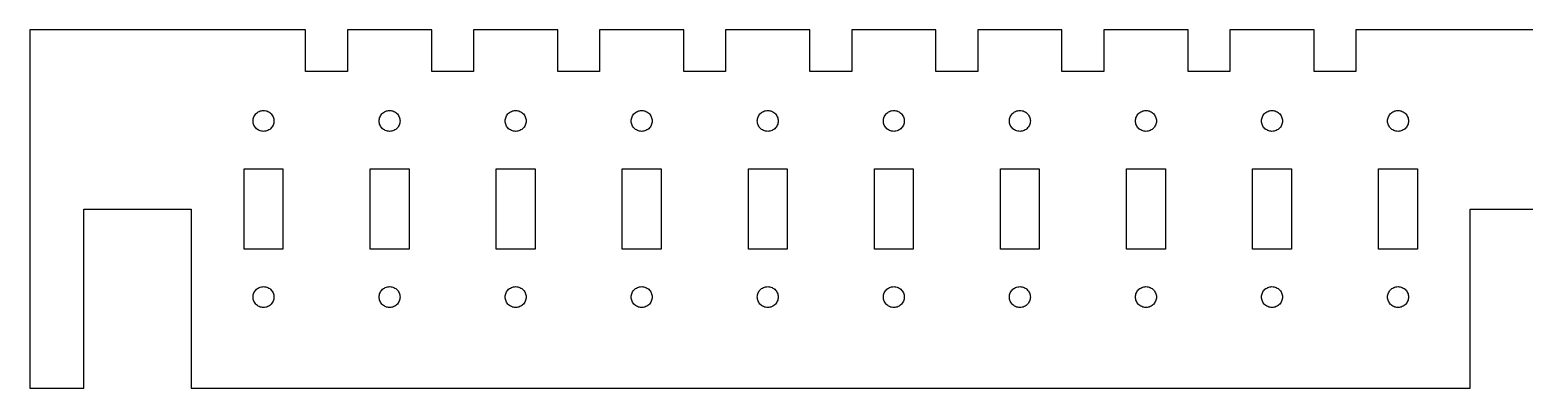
# Model space of a CAD drawing. Header units: metres. Extents: x 0 to 500, y 0 to 60.
# Drawn here: x 0 to 250, y 0 to 60 of the extents above; entities that cross this region are included whole.
import ezdxf

# ---------------------------------------------------------------- set-up
doc = ezdxf.new("R2010")
doc.units = ezdxf.units.M

msp = doc.modelspace()

# ---------------------------------------------------------------- linework, layer by layer
for p, q in [((46.1364, 60), (0, 60)), ((0, 60), (0, 0)), ((46.1364, 53), (46.1364, 60)), ((67.2273, 60), (53.1364, 60)), ((53.1364, 60), (53.1364, 53)), ((67.2273, 53), (67.2273, 60)), ((88.3182, 60), (74.2273, 60)), ((74.2273, 60), (74.2273, 53)), ((88.3182, 53), (88.3182, 60)), ((109.409, 60), (95.3182, 60)), ((95.3182, 60), (95.3182, 53)), ((109.409, 53), (109.409, 60)), ((130.5, 60), (116.409, 60)), ((116.409, 60), (116.409, 53)), ((130.5, 53), (130.5, 60)), ((151.591, 60), (137.5, 60)), ((137.5, 60), (137.5, 53)), ((151.591, 53), (151.591, 60)), ((172.682, 60), (158.591, 60)), ((158.591, 60), (158.591, 53)), ((172.682, 53), (172.682, 60)), ((193.773, 60), (179.682, 60)), ((179.682, 60), (179.682, 53)), ((193.773, 53), (193.773, 60)), ((214.864, 60), (200.773, 60)), ((200.773, 60), (200.773, 53)), ((214.864, 53), (214.864, 60)), ((278.136, 60), (221.864, 60)), ((221.864, 60), (221.864, 53)), ((53.1364, 53), (46.1364, 53)), ((74.2273, 53), (67.2273, 53)), ((95.3182, 53), (88.3182, 53)), ((116.409, 53), (109.409, 53)), ((137.5, 53), (130.5, 53)), ((158.591, 53), (151.591, 53)), ((179.682, 53), (172.682, 53)), ((200.773, 53), (193.773, 53)), ((221.864, 53), (214.864, 53)), ((37.3505, 44.9329), (37.3792, 45.1138)), ((37.3792, 45.1138), (37.4266, 45.2908)), ((37.4266, 45.2908), (37.4922, 45.4618)), ((37.4922, 45.4618), (37.5754, 45.625)), ((37.5754, 45.625), (37.6751, 45.7786)), ((37.6751, 45.7786), (37.7904, 45.921)), ((37.7904, 45.921), (37.9199, 46.0505)), ((37.9199, 46.0505), (38.0623, 46.1658)), ((38.0623, 46.1658), (38.2159, 46.2655)), ((38.2159, 46.2655), (38.3791, 46.3487)), ((38.3791, 46.3487), (38.5501, 46.4143)), ((38.5501, 46.4143), (38.7271, 46.4617)), ((38.7271, 46.4617), (38.908, 46.4904)), ((38.908, 46.4904), (39.0909, 46.5)), ((39.0909, 46.5), (39.2738, 46.4904)), ((39.2738, 46.4904), (39.4547, 46.4617)), ((39.4547, 46.4617), (39.6317, 46.4143)), ((39.6317, 46.4143), (39.8027, 46.3487)), ((39.8027, 46.3487), (39.9659, 46.2655)), ((39.9659, 46.2655), (40.1195, 46.1658)), ((40.1195, 46.1658), (40.2619, 46.0505)), ((40.2619, 46.0505), (40.3914, 45.921)), ((40.3914, 45.921), (40.5067, 45.7786)), ((40.5067, 45.7786), (40.6064, 45.625)), ((40.6064, 45.625), (40.6896, 45.4618)), ((40.6896, 45.4618), (40.7552, 45.2908)), ((40.7552, 45.2908), (40.8026, 45.1138)), ((40.8026, 45.1138), (40.8313, 44.9329)), ((58.4414, 44.9329), (58.4701, 45.1138)), ((58.4701, 45.1138), (58.5175, 45.2908)), ((58.5175, 45.2908), (58.5831, 45.4618)), ((58.5831, 45.4618), (58.6663, 45.625)), ((58.6663, 45.625), (58.766, 45.7786)), ((58.766, 45.7786), (58.8813, 45.921)), ((58.8813, 45.921), (59.0108, 46.0505)), ((59.0108, 46.0505), (59.1532, 46.1658)), ((59.1532, 46.1658), (59.3068, 46.2655)), ((59.3068, 46.2655), (59.47, 46.3487)), ((59.47, 46.3487), (59.641, 46.4143)), ((59.641, 46.4143), (59.818, 46.4617)), ((59.818, 46.4617), (59.9989, 46.4904)), ((59.9989, 46.4904), (60.1818, 46.5)), ((60.1818, 46.5), (60.3647, 46.4904)), ((60.3647, 46.4904), (60.5456, 46.4617)), ((60.5456, 46.4617), (60.7226, 46.4143)), ((60.7226, 46.4143), (60.8936, 46.3487)), ((60.8936, 46.3487), (61.0568, 46.2655)), ((61.0568, 46.2655), (61.2104, 46.1658)), ((61.2104, 46.1658), (61.3528, 46.0505)), ((61.3528, 46.0505), (61.4823, 45.921)), ((61.4823, 45.921), (61.5976, 45.7786)), ((61.5976, 45.7786), (61.6973, 45.625)), ((61.6973, 45.625), (61.7805, 45.4618)), ((61.7805, 45.4618), (61.8461, 45.2908)), ((61.8461, 45.2908), (61.8936, 45.1138)), ((61.8936, 45.1138), (61.9222, 44.9329)), ((79.5323, 44.9329), (79.561, 45.1138)), ((79.561, 45.1138), (79.6084, 45.2908)), ((79.6084, 45.2908), (79.674, 45.4618)), ((79.674, 45.4618), (79.7572, 45.625)), ((79.7572, 45.625), (79.8569, 45.7786)), ((79.8569, 45.7786), (79.9722, 45.921)), ((79.9722, 45.921), (80.1017, 46.0505)), ((80.1017, 46.0505), (80.2441, 46.1658)), ((80.2441, 46.1658), (80.3977, 46.2655)), ((80.3977, 46.2655), (80.5609, 46.3487)), ((80.5609, 46.3487), (80.7319, 46.4143)), ((80.7319, 46.4143), (80.9089, 46.4617)), ((80.9089, 46.4617), (81.0898, 46.4904)), ((81.0898, 46.4904), (81.2727, 46.5)), ((81.2727, 46.5), (81.4556, 46.4904)), ((81.4556, 46.4904), (81.6366, 46.4617)), ((81.6366, 46.4617), (81.8135, 46.4143)), ((81.8135, 46.4143), (81.9845, 46.3487)), ((81.9845, 46.3487), (82.1477, 46.2655)), ((82.1477, 46.2655), (82.3013, 46.1658)), ((82.3013, 46.1658), (82.4437, 46.0505)), ((82.4437, 46.0505), (82.5732, 45.921)), ((82.5732, 45.921), (82.6885, 45.7786)), ((82.6885, 45.7786), (82.7883, 45.625)), ((82.7883, 45.625), (82.8714, 45.4618)), ((82.8714, 45.4618), (82.9371, 45.2908)), ((82.9371, 45.2908), (82.9845, 45.1138)), ((82.9845, 45.1138), (83.0131, 44.9329)), ((100.623, 44.9329), (100.652, 45.1138)), ((100.652, 45.1138), (100.699, 45.2908)), ((100.699, 45.2908), (100.765, 45.4618)), ((100.765, 45.4618), (100.848, 45.625)), ((100.848, 45.625), (100.948, 45.7786)), ((100.948, 45.7786), (101.063, 45.921)), ((101.063, 45.921), (101.193, 46.0505)), ((101.193, 46.0505), (101.335, 46.1658)), ((101.335, 46.1658), (101.489, 46.2655)), ((101.489, 46.2655), (101.652, 46.3487)), ((101.652, 46.3487), (101.823, 46.4143)), ((101.823, 46.4143), (102, 46.4617)), ((102, 46.4617), (102.181, 46.4904)), ((102.181, 46.4904), (102.364, 46.5)), ((102.364, 46.5), (102.547, 46.4904)), ((102.547, 46.4904), (102.727, 46.4617)), ((102.727, 46.4617), (102.904, 46.4143)), ((102.904, 46.4143), (103.075, 46.3487)), ((103.075, 46.3487), (103.239, 46.2655)), ((103.239, 46.2655), (103.392, 46.1658)), ((103.392, 46.1658), (103.535, 46.0505)), ((103.535, 46.0505), (103.664, 45.921)), ((103.664, 45.921), (103.779, 45.7786)), ((103.779, 45.7786), (103.879, 45.625)), ((103.879, 45.625), (103.962, 45.4618)), ((103.962, 45.4618), (104.028, 45.2908)), ((104.028, 45.2908), (104.075, 45.1138)), ((104.075, 45.1138), (104.104, 44.9329)), ((121.714, 44.9329), (121.743, 45.1138)), ((121.743, 45.1138), (121.79, 45.2908)), ((121.79, 45.2908), (121.856, 45.4618)), ((121.856, 45.4618), (121.939, 45.625)), ((121.939, 45.625), (122.039, 45.7786)), ((122.039, 45.7786), (122.154, 45.921)), ((122.154, 45.921), (122.284, 46.0505)), ((122.284, 46.0505), (122.426, 46.1658)), ((122.426, 46.1658), (122.58, 46.2655)), ((122.58, 46.2655), (122.743, 46.3487)), ((122.743, 46.3487), (122.914, 46.4143)), ((122.914, 46.4143), (123.091, 46.4617)), ((123.091, 46.4617), (123.272, 46.4904)), ((123.272, 46.4904), (123.455, 46.5)), ((123.455, 46.5), (123.637, 46.4904)), ((123.637, 46.4904), (123.818, 46.4617)), ((123.818, 46.4617), (123.995, 46.4143)), ((123.995, 46.4143), (124.166, 46.3487)), ((124.166, 46.3487), (124.33, 46.2655)), ((124.33, 46.2655), (124.483, 46.1658)), ((124.483, 46.1658), (124.626, 46.0505)), ((124.626, 46.0505), (124.755, 45.921)), ((124.755, 45.921), (124.87, 45.7786)), ((124.87, 45.7786), (124.97, 45.625)), ((124.97, 45.625), (125.053, 45.4618)), ((125.053, 45.4618), (125.119, 45.2908)), ((125.119, 45.2908), (125.166, 45.1138)), ((125.166, 45.1138), (125.195, 44.9329)), ((142.805, 44.9329), (142.834, 45.1138)), ((142.834, 45.1138), (142.881, 45.2908)), ((142.881, 45.2908), (142.947, 45.4618)), ((142.947, 45.4618), (143.03, 45.625)), ((143.03, 45.625), (143.13, 45.7786)), ((143.13, 45.7786), (143.245, 45.921)), ((143.245, 45.921), (143.374, 46.0505)), ((143.374, 46.0505), (143.517, 46.1658)), ((143.517, 46.1658), (143.67, 46.2655)), ((143.67, 46.2655), (143.834, 46.3487)), ((143.834, 46.3487), (144.005, 46.4143)), ((144.005, 46.4143), (144.182, 46.4617)), ((144.182, 46.4617), (144.363, 46.4904)), ((144.363, 46.4904), (144.545, 46.5)), ((144.545, 46.5), (144.728, 46.4904)), ((144.728, 46.4904), (144.909, 46.4617)), ((144.909, 46.4617), (145.086, 46.4143)), ((145.086, 46.4143), (145.257, 46.3487)), ((145.257, 46.3487), (145.42, 46.2655)), ((145.42, 46.2655), (145.574, 46.1658)), ((145.574, 46.1658), (145.716, 46.0505)), ((145.716, 46.0505), (145.846, 45.921)), ((145.846, 45.921), (145.961, 45.7786)), ((145.961, 45.7786), (146.061, 45.625)), ((146.061, 45.625), (146.144, 45.4618)), ((146.144, 45.4618), (146.21, 45.2908)), ((146.21, 45.2908), (146.257, 45.1138)), ((146.257, 45.1138), (146.286, 44.9329)), ((163.896, 44.9329), (163.925, 45.1138)), ((163.925, 45.1138), (163.972, 45.2908)), ((163.972, 45.2908), (164.038, 45.4618)), ((164.038, 45.4618), (164.121, 45.625)), ((164.121, 45.625), (164.221, 45.7786)), ((164.221, 45.7786), (164.336, 45.921)), ((164.336, 45.921), (164.465, 46.0505)), ((164.465, 46.0505), (164.608, 46.1658)), ((164.608, 46.1658), (164.761, 46.2655)), ((164.761, 46.2655), (164.925, 46.3487)), ((164.925, 46.3487), (165.096, 46.4143)), ((165.096, 46.4143), (165.273, 46.4617)), ((165.273, 46.4617), (165.453, 46.4904)), ((165.453, 46.4904), (165.636, 46.5)), ((165.636, 46.5), (165.819, 46.4904)), ((165.819, 46.4904), (166, 46.4617)), ((166, 46.4617), (166.177, 46.4143)), ((166.177, 46.4143), (166.348, 46.3487)), ((166.348, 46.3487), (166.511, 46.2655)), ((166.511, 46.2655), (166.665, 46.1658)), ((166.665, 46.1658), (166.807, 46.0505)), ((166.807, 46.0505), (166.937, 45.921)), ((166.937, 45.921), (167.052, 45.7786)), ((167.052, 45.7786), (167.152, 45.625)), ((167.152, 45.625), (167.235, 45.4618)), ((167.235, 45.4618), (167.301, 45.2908)), ((167.301, 45.2908), (167.348, 45.1138)), ((167.348, 45.1138), (167.377, 44.9329)), ((184.987, 44.9329), (185.016, 45.1138)), ((185.016, 45.1138), (185.063, 45.2908)), ((185.063, 45.2908), (185.129, 45.4618)), ((185.129, 45.4618), (185.212, 45.625)), ((185.212, 45.625), (185.311, 45.7786)), ((185.311, 45.7786), (185.427, 45.921)), ((185.427, 45.921), (185.556, 46.0505)), ((185.556, 46.0505), (185.699, 46.1658)), ((185.699, 46.1658), (185.852, 46.2655)), ((185.852, 46.2655), (186.015, 46.3487)), ((186.015, 46.3487), (186.186, 46.4143)), ((186.186, 46.4143), (186.363, 46.4617)), ((186.363, 46.4617), (186.544, 46.4904)), ((186.544, 46.4904), (186.727, 46.5)), ((186.727, 46.5), (186.91, 46.4904)), ((186.91, 46.4904), (187.091, 46.4617)), ((187.091, 46.4617), (187.268, 46.4143)), ((187.268, 46.4143), (187.439, 46.3487)), ((187.439, 46.3487), (187.602, 46.2655)), ((187.602, 46.2655), (187.756, 46.1658)), ((187.756, 46.1658), (187.898, 46.0505)), ((187.898, 46.0505), (188.028, 45.921)), ((188.028, 45.921), (188.143, 45.7786)), ((188.143, 45.7786), (188.243, 45.625)), ((188.243, 45.625), (188.326, 45.4618)), ((188.326, 45.4618), (188.392, 45.2908)), ((188.392, 45.2908), (188.439, 45.1138)), ((188.439, 45.1138), (188.468, 44.9329)), ((206.078, 44.9329), (206.106, 45.1138)), ((206.106, 45.1138), (206.154, 45.2908)), ((206.154, 45.2908), (206.219, 45.4618)), ((206.219, 45.4618), (206.303, 45.625)), ((206.303, 45.625), (206.402, 45.7786)), ((206.402, 45.7786), (206.518, 45.921)), ((206.518, 45.921), (206.647, 46.0505)), ((206.647, 46.0505), (206.79, 46.1658)), ((206.79, 46.1658), (206.943, 46.2655)), ((206.943, 46.2655), (207.106, 46.3487)), ((207.106, 46.3487), (207.277, 46.4143)), ((207.277, 46.4143), (207.454, 46.4617)), ((207.454, 46.4617), (207.635, 46.4904)), ((207.635, 46.4904), (207.818, 46.5)), ((207.818, 46.5), (208.001, 46.4904)), ((208.001, 46.4904), (208.182, 46.4617)), ((208.182, 46.4617), (208.359, 46.4143)), ((208.359, 46.4143), (208.53, 46.3487)), ((208.53, 46.3487), (208.693, 46.2655)), ((208.693, 46.2655), (208.847, 46.1658)), ((208.847, 46.1658), (208.989, 46.0505)), ((208.989, 46.0505), (209.119, 45.921)), ((209.119, 45.921), (209.234, 45.7786)), ((209.234, 45.7786), (209.334, 45.625)), ((209.334, 45.625), (209.417, 45.4618)), ((209.417, 45.4618), (209.483, 45.2908)), ((209.483, 45.2908), (209.53, 45.1138)), ((209.53, 45.1138), (209.559, 44.9329)), ((227.169, 44.9329), (227.197, 45.1138)), ((227.197, 45.1138), (227.245, 45.2908)), ((227.245, 45.2908), (227.31, 45.4618)), ((227.31, 45.4618), (227.394, 45.625)), ((227.394, 45.625), (227.493, 45.7786)), ((227.493, 45.7786), (227.609, 45.921)), ((227.609, 45.921), (227.738, 46.0505)), ((227.738, 46.0505), (227.88, 46.1658)), ((227.88, 46.1658), (228.034, 46.2655)), ((228.034, 46.2655), (228.197, 46.3487)), ((228.197, 46.3487), (228.368, 46.4143)), ((228.368, 46.4143), (228.545, 46.4617)), ((228.545, 46.4617), (228.726, 46.4904)), ((228.726, 46.4904), (228.909, 46.5)), ((228.909, 46.5), (229.092, 46.4904)), ((229.092, 46.4904), (229.273, 46.4617)), ((229.273, 46.4617), (229.45, 46.4143)), ((229.45, 46.4143), (229.621, 46.3487)), ((229.621, 46.3487), (229.784, 46.2655)), ((229.784, 46.2655), (229.938, 46.1658)), ((229.938, 46.1658), (230.08, 46.0505)), ((230.08, 46.0505), (230.21, 45.921)), ((230.21, 45.921), (230.325, 45.7786)), ((230.325, 45.7786), (230.425, 45.625)), ((230.425, 45.625), (230.508, 45.4618)), ((230.508, 45.4618), (230.573, 45.2908)), ((230.573, 45.2908), (230.621, 45.1138)), ((230.621, 45.1138), (230.649, 44.9329)), ((37.3409, 44.75), (37.3505, 44.9329)), ((37.3505, 44.5671), (37.3409, 44.75)), ((37.3792, 44.3862), (37.3505, 44.5671)), ((37.4266, 44.2092), (37.3792, 44.3862)), ((37.4922, 44.0382), (37.4266, 44.2092)), ((37.5754, 43.875), (37.4922, 44.0382)), ((37.6751, 43.7214), (37.5754, 43.875)), ((37.7904, 43.579), (37.6751, 43.7214)), ((37.9199, 43.4495), (37.7904, 43.579)), ((38.0623, 43.3342), (37.9199, 43.4495)), ((38.2159, 43.2345), (38.0623, 43.3342)), ((38.3791, 43.1513), (38.2159, 43.2345)), ((38.5501, 43.0856), (38.3791, 43.1513)), ((38.7271, 43.0382), (38.5501, 43.0856)), ((38.908, 43.0096), (38.7271, 43.0382)), ((39.0909, 43), (38.908, 43.0096)), ((39.2738, 43.0096), (39.0909, 43)), ((39.4547, 43.0382), (39.2738, 43.0096)), ((39.6317, 43.0856), (39.4547, 43.0382)), ((39.8027, 43.1513), (39.6317, 43.0856)), ((39.9659, 43.2345), (39.8027, 43.1513)), ((40.1195, 43.3342), (39.9659, 43.2345)), ((40.2619, 43.4495), (40.1195, 43.3342)), ((40.3914, 43.579), (40.2619, 43.4495)), ((40.5067, 43.7214), (40.3914, 43.579)), ((40.6064, 43.875), (40.5067, 43.7214)), ((40.6896, 44.0382), (40.6064, 43.875)), ((40.7552, 44.2092), (40.6896, 44.0382)), ((40.8026, 44.3862), (40.7552, 44.2092)), ((40.8313, 44.5671), (40.8026, 44.3862)), ((40.8313, 44.9329), (40.8409, 44.75)), ((40.8409, 44.75), (40.8313, 44.5671)), ((58.4318, 44.75), (58.4414, 44.9329)), ((58.4414, 44.5671), (58.4318, 44.75)), ((58.4701, 44.3862), (58.4414, 44.5671)), ((58.5175, 44.2092), (58.4701, 44.3862)), ((58.5831, 44.0382), (58.5175, 44.2092)), ((58.6663, 43.875), (58.5831, 44.0382)), ((58.766, 43.7214), (58.6663, 43.875)), ((58.8813, 43.579), (58.766, 43.7214)), ((59.0108, 43.4495), (58.8813, 43.579)), ((59.1532, 43.3342), (59.0108, 43.4495)), ((59.3068, 43.2345), (59.1532, 43.3342)), ((59.47, 43.1513), (59.3068, 43.2345)), ((59.641, 43.0856), (59.47, 43.1513)), ((59.818, 43.0382), (59.641, 43.0856)), ((59.9989, 43.0096), (59.818, 43.0382)), ((60.1818, 43), (59.9989, 43.0096)), ((60.3647, 43.0096), (60.1818, 43)), ((60.5456, 43.0382), (60.3647, 43.0096)), ((60.7226, 43.0856), (60.5456, 43.0382)), ((60.8936, 43.1513), (60.7226, 43.0856)), ((61.0568, 43.2345), (60.8936, 43.1513)), ((61.2104, 43.3342), (61.0568, 43.2345)), ((61.3528, 43.4495), (61.2104, 43.3342)), ((61.4823, 43.579), (61.3528, 43.4495)), ((61.5976, 43.7214), (61.4823, 43.579)), ((61.6973, 43.875), (61.5976, 43.7214)), ((61.7805, 44.0382), (61.6973, 43.875)), ((61.8461, 44.2092), (61.7805, 44.0382)), ((61.8936, 44.3862), (61.8461, 44.2092)), ((61.9222, 44.5671), (61.8936, 44.3862)), ((61.9222, 44.9329), (61.9318, 44.75)), ((61.9318, 44.75), (61.9222, 44.5671)), ((79.5227, 44.75), (79.5323, 44.9329)), ((79.5323, 44.5671), (79.5227, 44.75)), ((79.561, 44.3862), (79.5323, 44.5671)), ((79.6084, 44.2092), (79.561, 44.3862)), ((79.674, 44.0382), (79.6084, 44.2092)), ((79.7572, 43.875), (79.674, 44.0382)), ((79.8569, 43.7214), (79.7572, 43.875)), ((79.9722, 43.579), (79.8569, 43.7214)), ((80.1017, 43.4495), (79.9722, 43.579)), ((80.2441, 43.3342), (80.1017, 43.4495)), ((80.3977, 43.2345), (80.2441, 43.3342)), ((80.5609, 43.1513), (80.3977, 43.2345)), ((80.7319, 43.0856), (80.5609, 43.1513)), ((80.9089, 43.0382), (80.7319, 43.0856)), ((81.0898, 43.0096), (80.9089, 43.0382)), ((81.2727, 43), (81.0898, 43.0096)), ((81.4556, 43.0096), (81.2727, 43)), ((81.6366, 43.0382), (81.4556, 43.0096)), ((81.8135, 43.0856), (81.6366, 43.0382)), ((81.9845, 43.1513), (81.8135, 43.0856)), ((82.1477, 43.2345), (81.9845, 43.1513)), ((82.3013, 43.3342), (82.1477, 43.2345)), ((82.4437, 43.4495), (82.3013, 43.3342)), ((82.5732, 43.579), (82.4437, 43.4495)), ((82.6885, 43.7214), (82.5732, 43.579)), ((82.7883, 43.875), (82.6885, 43.7214)), ((82.8714, 44.0382), (82.7883, 43.875)), ((82.9371, 44.2092), (82.8714, 44.0382)), ((82.9845, 44.3862), (82.9371, 44.2092)), ((83.0131, 44.5671), (82.9845, 44.3862)), ((83.0131, 44.9329), (83.0227, 44.75)), ((83.0227, 44.75), (83.0131, 44.5671)), ((100.614, 44.75), (100.623, 44.9329)), ((100.623, 44.5671), (100.614, 44.75)), ((100.652, 44.3862), (100.623, 44.5671)), ((100.699, 44.2092), (100.652, 44.3862)), ((100.765, 44.0382), (100.699, 44.2092)), ((100.848, 43.875), (100.765, 44.0382)), ((100.948, 43.7214), (100.848, 43.875)), ((101.063, 43.579), (100.948, 43.7214)), ((101.193, 43.4495), (101.063, 43.579)), ((101.335, 43.3342), (101.193, 43.4495)), ((101.489, 43.2345), (101.335, 43.3342)), ((101.652, 43.1513), (101.489, 43.2345)), ((101.823, 43.0856), (101.652, 43.1513)), ((102, 43.0382), (101.823, 43.0856)), ((102.181, 43.0096), (102, 43.0382)), ((102.364, 43), (102.181, 43.0096)), ((102.547, 43.0096), (102.364, 43)), ((102.727, 43.0382), (102.547, 43.0096)), ((102.904, 43.0856), (102.727, 43.0382)), ((103.075, 43.1513), (102.904, 43.0856)), ((103.239, 43.2345), (103.075, 43.1513)), ((103.392, 43.3342), (103.239, 43.2345)), ((103.535, 43.4495), (103.392, 43.3342)), ((103.664, 43.579), (103.535, 43.4495)), ((103.779, 43.7214), (103.664, 43.579)), ((103.879, 43.875), (103.779, 43.7214)), ((103.962, 44.0382), (103.879, 43.875)), ((104.028, 44.2092), (103.962, 44.0382)), ((104.075, 44.3862), (104.028, 44.2092)), ((104.104, 44.5671), (104.075, 44.3862)), ((104.104, 44.9329), (104.114, 44.75)), ((104.114, 44.75), (104.104, 44.5671)), ((121.705, 44.75), (121.714, 44.9329)), ((121.714, 44.5671), (121.705, 44.75)), ((121.743, 44.3862), (121.714, 44.5671)), ((121.79, 44.2092), (121.743, 44.3862)), ((121.856, 44.0382), (121.79, 44.2092)), ((121.939, 43.875), (121.856, 44.0382)), ((122.039, 43.7214), (121.939, 43.875)), ((122.154, 43.579), (122.039, 43.7214)), ((122.284, 43.4495), (122.154, 43.579)), ((122.426, 43.3342), (122.284, 43.4495)), ((122.58, 43.2345), (122.426, 43.3342)), ((122.743, 43.1513), (122.58, 43.2345)), ((122.914, 43.0856), (122.743, 43.1513)), ((123.091, 43.0382), (122.914, 43.0856)), ((123.272, 43.0096), (123.091, 43.0382)), ((123.455, 43), (123.272, 43.0096)), ((123.637, 43.0096), (123.455, 43)), ((123.818, 43.0382), (123.637, 43.0096)), ((123.995, 43.0856), (123.818, 43.0382)), ((124.166, 43.1513), (123.995, 43.0856)), ((124.33, 43.2345), (124.166, 43.1513)), ((124.483, 43.3342), (124.33, 43.2345)), ((124.626, 43.4495), (124.483, 43.3342)), ((124.755, 43.579), (124.626, 43.4495)), ((124.87, 43.7214), (124.755, 43.579)), ((124.97, 43.875), (124.87, 43.7214)), ((125.053, 44.0382), (124.97, 43.875)), ((125.119, 44.2092), (125.053, 44.0382)), ((125.166, 44.3862), (125.119, 44.2092)), ((125.195, 44.5671), (125.166, 44.3862)), ((125.195, 44.9329), (125.205, 44.75)), ((125.205, 44.75), (125.195, 44.5671)), ((142.795, 44.75), (142.805, 44.9329)), ((142.805, 44.5671), (142.795, 44.75)), ((142.834, 44.3862), (142.805, 44.5671)), ((142.881, 44.2092), (142.834, 44.3862)), ((142.947, 44.0382), (142.881, 44.2092)), ((143.03, 43.875), (142.947, 44.0382)), ((143.13, 43.7214), (143.03, 43.875)), ((143.245, 43.579), (143.13, 43.7214)), ((143.374, 43.4495), (143.245, 43.579)), ((143.517, 43.3342), (143.374, 43.4495)), ((143.67, 43.2345), (143.517, 43.3342)), ((143.834, 43.1513), (143.67, 43.2345)), ((144.005, 43.0856), (143.834, 43.1513)), ((144.182, 43.0382), (144.005, 43.0856)), ((144.363, 43.0096), (144.182, 43.0382)), ((144.545, 43), (144.363, 43.0096)), ((144.728, 43.0096), (144.545, 43)), ((144.909, 43.0382), (144.728, 43.0096)), ((145.086, 43.0856), (144.909, 43.0382)), ((145.257, 43.1513), (145.086, 43.0856)), ((145.42, 43.2345), (145.257, 43.1513)), ((145.574, 43.3342), (145.42, 43.2345)), ((145.716, 43.4495), (145.574, 43.3342)), ((145.846, 43.579), (145.716, 43.4495)), ((145.961, 43.7214), (145.846, 43.579)), ((146.061, 43.875), (145.961, 43.7214)), ((146.144, 44.0382), (146.061, 43.875)), ((146.21, 44.2092), (146.144, 44.0382)), ((146.257, 44.3862), (146.21, 44.2092)), ((146.286, 44.5671), (146.257, 44.3862)), ((146.286, 44.9329), (146.295, 44.75)), ((146.295, 44.75), (146.286, 44.5671)), ((163.886, 44.75), (163.896, 44.9329)), ((163.896, 44.5671), (163.886, 44.75)), ((163.925, 44.3862), (163.896, 44.5671)), ((163.972, 44.2092), (163.925, 44.3862)), ((164.038, 44.0382), (163.972, 44.2092)), ((164.121, 43.875), (164.038, 44.0382)), ((164.221, 43.7214), (164.121, 43.875)), ((164.336, 43.579), (164.221, 43.7214)), ((164.465, 43.4495), (164.336, 43.579)), ((164.608, 43.3342), (164.465, 43.4495)), ((164.761, 43.2345), (164.608, 43.3342)), ((164.925, 43.1513), (164.761, 43.2345)), ((165.096, 43.0856), (164.925, 43.1513)), ((165.273, 43.0382), (165.096, 43.0856)), ((165.453, 43.0096), (165.273, 43.0382)), ((165.636, 43), (165.453, 43.0096)), ((165.819, 43.0096), (165.636, 43)), ((166, 43.0382), (165.819, 43.0096)), ((166.177, 43.0856), (166, 43.0382)), ((166.348, 43.1513), (166.177, 43.0856)), ((166.511, 43.2345), (166.348, 43.1513)), ((166.665, 43.3342), (166.511, 43.2345)), ((166.807, 43.4495), (166.665, 43.3342)), ((166.937, 43.579), (166.807, 43.4495)), ((167.052, 43.7214), (166.937, 43.579)), ((167.152, 43.875), (167.052, 43.7214)), ((167.235, 44.0382), (167.152, 43.875)), ((167.301, 44.2092), (167.235, 44.0382)), ((167.348, 44.3862), (167.301, 44.2092)), ((167.377, 44.5671), (167.348, 44.3862)), ((167.377, 44.9329), (167.386, 44.75)), ((167.386, 44.75), (167.377, 44.5671)), ((184.977, 44.75), (184.987, 44.9329)), ((184.987, 44.5671), (184.977, 44.75)), ((185.016, 44.3862), (184.987, 44.5671)), ((185.063, 44.2092), (185.016, 44.3862)), ((185.129, 44.0382), (185.063, 44.2092)), ((185.212, 43.875), (185.129, 44.0382)), ((185.311, 43.7214), (185.212, 43.875)), ((185.427, 43.579), (185.311, 43.7214)), ((185.556, 43.4495), (185.427, 43.579)), ((185.699, 43.3342), (185.556, 43.4495)), ((185.852, 43.2345), (185.699, 43.3342)), ((186.015, 43.1513), (185.852, 43.2345)), ((186.186, 43.0856), (186.015, 43.1513)), ((186.363, 43.0382), (186.186, 43.0856)), ((186.544, 43.0096), (186.363, 43.0382)), ((186.727, 43), (186.544, 43.0096)), ((186.91, 43.0096), (186.727, 43)), ((187.091, 43.0382), (186.91, 43.0096)), ((187.268, 43.0856), (187.091, 43.0382)), ((187.439, 43.1513), (187.268, 43.0856)), ((187.602, 43.2345), (187.439, 43.1513)), ((187.756, 43.3342), (187.602, 43.2345)), ((187.898, 43.4495), (187.756, 43.3342)), ((188.028, 43.579), (187.898, 43.4495)), ((188.143, 43.7214), (188.028, 43.579)), ((188.243, 43.875), (188.143, 43.7214)), ((188.326, 44.0382), (188.243, 43.875)), ((188.392, 44.2092), (188.326, 44.0382)), ((188.439, 44.3862), (188.392, 44.2092)), ((188.468, 44.5671), (188.439, 44.3862)), ((188.468, 44.9329), (188.477, 44.75)), ((188.477, 44.75), (188.468, 44.5671)), ((206.068, 44.75), (206.078, 44.9329)), ((206.078, 44.5671), (206.068, 44.75)), ((206.106, 44.3862), (206.078, 44.5671)), ((206.154, 44.2092), (206.106, 44.3862)), ((206.219, 44.0382), (206.154, 44.2092)), ((206.303, 43.875), (206.219, 44.0382)), ((206.402, 43.7214), (206.303, 43.875)), ((206.518, 43.579), (206.402, 43.7214)), ((206.647, 43.4495), (206.518, 43.579)), ((206.79, 43.3342), (206.647, 43.4495)), ((206.943, 43.2345), (206.79, 43.3342)), ((207.106, 43.1513), (206.943, 43.2345)), ((207.277, 43.0856), (207.106, 43.1513)), ((207.454, 43.0382), (207.277, 43.0856)), ((207.635, 43.0096), (207.454, 43.0382)), ((207.818, 43), (207.635, 43.0096)), ((208.001, 43.0096), (207.818, 43)), ((208.182, 43.0382), (208.001, 43.0096)), ((208.359, 43.0856), (208.182, 43.0382)), ((208.53, 43.1513), (208.359, 43.0856)), ((208.693, 43.2345), (208.53, 43.1513)), ((208.847, 43.3342), (208.693, 43.2345)), ((208.989, 43.4495), (208.847, 43.3342)), ((209.119, 43.579), (208.989, 43.4495)), ((209.234, 43.7214), (209.119, 43.579)), ((209.334, 43.875), (209.234, 43.7214)), ((209.417, 44.0382), (209.334, 43.875)), ((209.483, 44.2092), (209.417, 44.0382)), ((209.53, 44.3862), (209.483, 44.2092)), ((209.559, 44.5671), (209.53, 44.3862)), ((209.559, 44.9329), (209.568, 44.75)), ((209.568, 44.75), (209.559, 44.5671)), ((227.159, 44.75), (227.169, 44.9329)), ((227.169, 44.5671), (227.159, 44.75)), ((227.197, 44.3862), (227.169, 44.5671)), ((227.245, 44.2092), (227.197, 44.3862)), ((227.31, 44.0382), (227.245, 44.2092)), ((227.394, 43.875), (227.31, 44.0382)), ((227.493, 43.7214), (227.394, 43.875)), ((227.609, 43.579), (227.493, 43.7214)), ((227.738, 43.4495), (227.609, 43.579)), ((227.88, 43.3342), (227.738, 43.4495)), ((228.034, 43.2345), (227.88, 43.3342)), ((228.197, 43.1513), (228.034, 43.2345)), ((228.368, 43.0856), (228.197, 43.1513)), ((228.545, 43.0382), (228.368, 43.0856)), ((228.726, 43.0096), (228.545, 43.0382)), ((228.909, 43), (228.726, 43.0096)), ((229.092, 43.0096), (228.909, 43)), ((229.273, 43.0382), (229.092, 43.0096)), ((229.45, 43.0856), (229.273, 43.0382)), ((229.621, 43.1513), (229.45, 43.0856)), ((229.784, 43.2345), (229.621, 43.1513)), ((229.938, 43.3342), (229.784, 43.2345)), ((230.08, 43.4495), (229.938, 43.3342)), ((230.21, 43.579), (230.08, 43.4495)), ((230.325, 43.7214), (230.21, 43.579)), ((230.425, 43.875), (230.325, 43.7214)), ((230.508, 44.0382), (230.425, 43.875)), ((230.573, 44.2092), (230.508, 44.0382)), ((230.621, 44.3862), (230.573, 44.2092)), ((230.649, 44.5671), (230.621, 44.3862)), ((230.649, 44.9329), (230.659, 44.75)), ((230.659, 44.75), (230.649, 44.5671)), ((35.8409, 23.25), (35.8409, 36.75)), ((35.8409, 36.75), (42.3409, 36.75)), ((42.3409, 36.75), (42.3409, 23.25)), ((56.9318, 23.25), (56.9318, 36.75)), ((56.9318, 36.75), (63.4318, 36.75)), ((63.4318, 36.75), (63.4318, 23.25)), ((78.0227, 23.25), (78.0227, 36.75)), ((78.0227, 36.75), (84.5227, 36.75)), ((84.5227, 36.75), (84.5227, 23.25)), ((99.1136, 23.25), (99.1136, 36.75)), ((99.1136, 36.75), (105.614, 36.75)), ((105.614, 36.75), (105.614, 23.25)), ((120.205, 23.25), (120.205, 36.75)), ((120.205, 36.75), (126.705, 36.75)), ((126.705, 36.75), (126.705, 23.25)), ((141.295, 23.25), (141.295, 36.75)), ((141.295, 36.75), (147.795, 36.75)), ((147.795, 36.75), (147.795, 23.25)), ((162.386, 23.25), (162.386, 36.75)), ((162.386, 36.75), (168.886, 36.75)), ((168.886, 36.75), (168.886, 23.25)), ((183.477, 23.25), (183.477, 36.75)), ((183.477, 36.75), (189.977, 36.75)), ((189.977, 36.75), (189.977, 23.25)), ((204.568, 23.25), (204.568, 36.75)), ((204.568, 36.75), (211.068, 36.75)), ((211.068, 36.75), (211.068, 23.25)), ((225.659, 23.25), (225.659, 36.75)), ((225.659, 36.75), (232.159, 36.75)), ((232.159, 36.75), (232.159, 23.25)), ((9, 0), (9, 30)), ((9, 30), (27, 30)), ((27, 30), (27, 0)), ((241, 0), (241, 30)), ((241, 30), (259, 30)), ((42.3409, 23.25), (35.8409, 23.25)), ((63.4318, 23.25), (56.9318, 23.25)), ((84.5227, 23.25), (78.0227, 23.25)), ((105.614, 23.25), (99.1136, 23.25)), ((126.705, 23.25), (120.205, 23.25)), ((147.795, 23.25), (141.295, 23.25)), ((168.886, 23.25), (162.386, 23.25)), ((189.977, 23.25), (183.477, 23.25)), ((211.068, 23.25), (204.568, 23.25)), ((232.159, 23.25), (225.659, 23.25)), ((37.3409, 15.25), (37.3505, 15.4329)), ((37.3505, 15.0671), (37.3409, 15.25)), ((37.3505, 15.4329), (37.3792, 15.6138)), ((37.3792, 14.8862), (37.3505, 15.0671)), ((37.3792, 15.6138), (37.4266, 15.7908)), ((37.4266, 15.7908), (37.4922, 15.9618)), ((37.4922, 15.9618), (37.5754, 16.125)), ((37.5754, 16.125), (37.6751, 16.2786)), ((37.6751, 16.2786), (37.7904, 16.421)), ((37.7904, 16.421), (37.9199, 16.5505)), ((37.9199, 16.5505), (38.0623, 16.6658)), ((38.0623, 16.6658), (38.2159, 16.7655)), ((38.2159, 16.7655), (38.3791, 16.8487)), ((38.3791, 16.8487), (38.5501, 16.9144)), ((38.5501, 16.9144), (38.7271, 16.9618)), ((38.7271, 16.9618), (38.908, 16.9904)), ((38.908, 16.9904), (39.0909, 17)), ((39.0909, 17), (39.2738, 16.9904)), ((39.2738, 16.9904), (39.4547, 16.9618)), ((39.4547, 16.9618), (39.6317, 16.9144)), ((39.6317, 16.9144), (39.8027, 16.8487)), ((39.8027, 16.8487), (39.9659, 16.7655)), ((39.9659, 16.7655), (40.1195, 16.6658)), ((40.1195, 16.6658), (40.2619, 16.5505)), ((40.2619, 16.5505), (40.3914, 16.421)), ((40.3914, 16.421), (40.5067, 16.2786)), ((40.5067, 16.2786), (40.6064, 16.125)), ((40.6064, 16.125), (40.6896, 15.9618)), ((40.6896, 15.9618), (40.7552, 15.7908)), ((40.7552, 15.7908), (40.8026, 15.6138)), ((40.8026, 15.6138), (40.8313, 15.4329)), ((40.8313, 15.0671), (40.8026, 14.8862)), ((40.8313, 15.4329), (40.8409, 15.25)), ((40.8409, 15.25), (40.8313, 15.0671)), ((58.4318, 15.25), (58.4414, 15.4329)), ((58.4414, 15.0671), (58.4318, 15.25)), ((58.4414, 15.4329), (58.4701, 15.6138)), ((58.4701, 14.8862), (58.4414, 15.0671)), ((58.4701, 15.6138), (58.5175, 15.7908)), ((58.5175, 15.7908), (58.5831, 15.9618)), ((58.5831, 15.9618), (58.6663, 16.125)), ((58.6663, 16.125), (58.766, 16.2786)), ((58.766, 16.2786), (58.8813, 16.421)), ((58.8813, 16.421), (59.0108, 16.5505)), ((59.0108, 16.5505), (59.1532, 16.6658)), ((59.1532, 16.6658), (59.3068, 16.7655)), ((59.3068, 16.7655), (59.47, 16.8487)), ((59.47, 16.8487), (59.641, 16.9144)), ((59.641, 16.9144), (59.818, 16.9618)), ((59.818, 16.9618), (59.9989, 16.9904)), ((59.9989, 16.9904), (60.1818, 17)), ((60.1818, 17), (60.3647, 16.9904)), ((60.3647, 16.9904), (60.5456, 16.9618)), ((60.5456, 16.9618), (60.7226, 16.9144)), ((60.7226, 16.9144), (60.8936, 16.8487)), ((60.8936, 16.8487), (61.0568, 16.7655)), ((61.0568, 16.7655), (61.2104, 16.6658)), ((61.2104, 16.6658), (61.3528, 16.5505)), ((61.3528, 16.5505), (61.4823, 16.421)), ((61.4823, 16.421), (61.5976, 16.2786)), ((61.5976, 16.2786), (61.6973, 16.125)), ((61.6973, 16.125), (61.7805, 15.9618)), ((61.7805, 15.9618), (61.8461, 15.7908)), ((61.8461, 15.7908), (61.8936, 15.6138)), ((61.8936, 15.6138), (61.9222, 15.4329)), ((61.9222, 15.0671), (61.8936, 14.8862)), ((61.9222, 15.4329), (61.9318, 15.25)), ((61.9318, 15.25), (61.9222, 15.0671)), ((79.5227, 15.25), (79.5323, 15.4329)), ((79.5323, 15.0671), (79.5227, 15.25)), ((79.5323, 15.4329), (79.561, 15.6138)), ((79.561, 14.8862), (79.5323, 15.0671)), ((79.561, 15.6138), (79.6084, 15.7908)), ((79.6084, 15.7908), (79.674, 15.9618)), ((79.674, 15.9618), (79.7572, 16.125)), ((79.7572, 16.125), (79.8569, 16.2786)), ((79.8569, 16.2786), (79.9722, 16.421)), ((79.9722, 16.421), (80.1017, 16.5505)), ((80.1017, 16.5505), (80.2441, 16.6658)), ((80.2441, 16.6658), (80.3977, 16.7655)), ((80.3977, 16.7655), (80.5609, 16.8487)), ((80.5609, 16.8487), (80.7319, 16.9144)), ((80.7319, 16.9144), (80.9089, 16.9618)), ((80.9089, 16.9618), (81.0898, 16.9904)), ((81.0898, 16.9904), (81.2727, 17)), ((81.2727, 17), (81.4556, 16.9904)), ((81.4556, 16.9904), (81.6366, 16.9618)), ((81.6366, 16.9618), (81.8135, 16.9144)), ((81.8135, 16.9144), (81.9845, 16.8487)), ((81.9845, 16.8487), (82.1477, 16.7655)), ((82.1477, 16.7655), (82.3013, 16.6658)), ((82.3013, 16.6658), (82.4437, 16.5505)), ((82.4437, 16.5505), (82.5732, 16.421)), ((82.5732, 16.421), (82.6885, 16.2786)), ((82.6885, 16.2786), (82.7883, 16.125)), ((82.7883, 16.125), (82.8714, 15.9618)), ((82.8714, 15.9618), (82.9371, 15.7908)), ((82.9371, 15.7908), (82.9845, 15.6138)), ((82.9845, 15.6138), (83.0131, 15.4329)), ((83.0131, 15.0671), (82.9845, 14.8862)), ((83.0131, 15.4329), (83.0227, 15.25)), ((83.0227, 15.25), (83.0131, 15.0671)), ((100.614, 15.25), (100.623, 15.4329)), ((100.623, 15.0671), (100.614, 15.25)), ((100.623, 15.4329), (100.652, 15.6138)), ((100.652, 14.8862), (100.623, 15.0671)), ((100.652, 15.6138), (100.699, 15.7908)), ((100.699, 15.7908), (100.765, 15.9618)), ((100.765, 15.9618), (100.848, 16.125)), ((100.848, 16.125), (100.948, 16.2786)), ((100.948, 16.2786), (101.063, 16.421)), ((101.063, 16.421), (101.193, 16.5505)), ((101.193, 16.5505), (101.335, 16.6658)), ((101.335, 16.6658), (101.489, 16.7655)), ((101.489, 16.7655), (101.652, 16.8487)), ((101.652, 16.8487), (101.823, 16.9144)), ((101.823, 16.9144), (102, 16.9618)), ((102, 16.9618), (102.181, 16.9904)), ((102.181, 16.9904), (102.364, 17)), ((102.364, 17), (102.547, 16.9904)), ((102.547, 16.9904), (102.727, 16.9618)), ((102.727, 16.9618), (102.904, 16.9144)), ((102.904, 16.9144), (103.075, 16.8487)), ((103.075, 16.8487), (103.239, 16.7655)), ((103.239, 16.7655), (103.392, 16.6658)), ((103.392, 16.6658), (103.535, 16.5505)), ((103.535, 16.5505), (103.664, 16.421)), ((103.664, 16.421), (103.779, 16.2786)), ((103.779, 16.2786), (103.879, 16.125)), ((103.879, 16.125), (103.962, 15.9618)), ((103.962, 15.9618), (104.028, 15.7908)), ((104.028, 15.7908), (104.075, 15.6138)), ((104.075, 15.6138), (104.104, 15.4329)), ((104.104, 15.0671), (104.075, 14.8862)), ((104.104, 15.4329), (104.114, 15.25)), ((104.114, 15.25), (104.104, 15.0671)), ((121.705, 15.25), (121.714, 15.4329)), ((121.714, 15.0671), (121.705, 15.25)), ((121.714, 15.4329), (121.743, 15.6138)), ((121.743, 14.8862), (121.714, 15.0671)), ((121.743, 15.6138), (121.79, 15.7908)), ((121.79, 15.7908), (121.856, 15.9618)), ((121.856, 15.9618), (121.939, 16.125)), ((121.939, 16.125), (122.039, 16.2786)), ((122.039, 16.2786), (122.154, 16.421)), ((122.154, 16.421), (122.284, 16.5505)), ((122.284, 16.5505), (122.426, 16.6658)), ((122.426, 16.6658), (122.58, 16.7655)), ((122.58, 16.7655), (122.743, 16.8487)), ((122.743, 16.8487), (122.914, 16.9144)), ((122.914, 16.9144), (123.091, 16.9618)), ((123.091, 16.9618), (123.272, 16.9904)), ((123.272, 16.9904), (123.455, 17)), ((123.455, 17), (123.637, 16.9904)), ((123.637, 16.9904), (123.818, 16.9618)), ((123.818, 16.9618), (123.995, 16.9144)), ((123.995, 16.9144), (124.166, 16.8487)), ((124.166, 16.8487), (124.33, 16.7655)), ((124.33, 16.7655), (124.483, 16.6658)), ((124.483, 16.6658), (124.626, 16.5505)), ((124.626, 16.5505), (124.755, 16.421)), ((124.755, 16.421), (124.87, 16.2786)), ((124.87, 16.2786), (124.97, 16.125)), ((124.97, 16.125), (125.053, 15.9618)), ((125.053, 15.9618), (125.119, 15.7908)), ((125.119, 15.7908), (125.166, 15.6138)), ((125.166, 15.6138), (125.195, 15.4329)), ((125.195, 15.0671), (125.166, 14.8862)), ((125.195, 15.4329), (125.205, 15.25)), ((125.205, 15.25), (125.195, 15.0671)), ((142.795, 15.25), (142.805, 15.4329)), ((142.805, 15.0671), (142.795, 15.25)), ((142.805, 15.4329), (142.834, 15.6138)), ((142.834, 14.8862), (142.805, 15.0671)), ((142.834, 15.6138), (142.881, 15.7908)), ((142.881, 15.7908), (142.947, 15.9618)), ((142.947, 15.9618), (143.03, 16.125)), ((143.03, 16.125), (143.13, 16.2786)), ((143.13, 16.2786), (143.245, 16.421)), ((143.245, 16.421), (143.374, 16.5505)), ((143.374, 16.5505), (143.517, 16.6658)), ((143.517, 16.6658), (143.67, 16.7655)), ((143.67, 16.7655), (143.834, 16.8487)), ((143.834, 16.8487), (144.005, 16.9144)), ((144.005, 16.9144), (144.182, 16.9618)), ((144.182, 16.9618), (144.363, 16.9904)), ((144.363, 16.9904), (144.545, 17)), ((144.545, 17), (144.728, 16.9904)), ((144.728, 16.9904), (144.909, 16.9618)), ((144.909, 16.9618), (145.086, 16.9144)), ((145.086, 16.9144), (145.257, 16.8487)), ((145.257, 16.8487), (145.42, 16.7655)), ((145.42, 16.7655), (145.574, 16.6658)), ((145.574, 16.6658), (145.716, 16.5505)), ((145.716, 16.5505), (145.846, 16.421)), ((145.846, 16.421), (145.961, 16.2786)), ((145.961, 16.2786), (146.061, 16.125)), ((146.061, 16.125), (146.144, 15.9618)), ((146.144, 15.9618), (146.21, 15.7908)), ((146.21, 15.7908), (146.257, 15.6138)), ((146.257, 15.6138), (146.286, 15.4329)), ((146.286, 15.0671), (146.257, 14.8862)), ((146.286, 15.4329), (146.295, 15.25)), ((146.295, 15.25), (146.286, 15.0671)), ((163.886, 15.25), (163.896, 15.4329)), ((163.896, 15.0671), (163.886, 15.25)), ((163.896, 15.4329), (163.925, 15.6138)), ((163.925, 14.8862), (163.896, 15.0671)), ((163.925, 15.6138), (163.972, 15.7908)), ((163.972, 15.7908), (164.038, 15.9618)), ((164.038, 15.9618), (164.121, 16.125)), ((164.121, 16.125), (164.221, 16.2786)), ((164.221, 16.2786), (164.336, 16.421)), ((164.336, 16.421), (164.465, 16.5505)), ((164.465, 16.5505), (164.608, 16.6658)), ((164.608, 16.6658), (164.761, 16.7655)), ((164.761, 16.7655), (164.925, 16.8487)), ((164.925, 16.8487), (165.096, 16.9144)), ((165.096, 16.9144), (165.273, 16.9618)), ((165.273, 16.9618), (165.453, 16.9904)), ((165.453, 16.9904), (165.636, 17)), ((165.636, 17), (165.819, 16.9904)), ((165.819, 16.9904), (166, 16.9618)), ((166, 16.9618), (166.177, 16.9144)), ((166.177, 16.9144), (166.348, 16.8487)), ((166.348, 16.8487), (166.511, 16.7655)), ((166.511, 16.7655), (166.665, 16.6658)), ((166.665, 16.6658), (166.807, 16.5505)), ((166.807, 16.5505), (166.937, 16.421)), ((166.937, 16.421), (167.052, 16.2786)), ((167.052, 16.2786), (167.152, 16.125)), ((167.152, 16.125), (167.235, 15.9618)), ((167.235, 15.9618), (167.301, 15.7908)), ((167.301, 15.7908), (167.348, 15.6138)), ((167.348, 15.6138), (167.377, 15.4329)), ((167.377, 15.0671), (167.348, 14.8862)), ((167.377, 15.4329), (167.386, 15.25)), ((167.386, 15.25), (167.377, 15.0671)), ((184.977, 15.25), (184.987, 15.4329)), ((184.987, 15.0671), (184.977, 15.25)), ((184.987, 15.4329), (185.016, 15.6138)), ((185.016, 14.8862), (184.987, 15.0671)), ((185.016, 15.6138), (185.063, 15.7908)), ((185.063, 15.7908), (185.129, 15.9618)), ((185.129, 15.9618), (185.212, 16.125)), ((185.212, 16.125), (185.311, 16.2786)), ((185.311, 16.2786), (185.427, 16.421)), ((185.427, 16.421), (185.556, 16.5505)), ((185.556, 16.5505), (185.699, 16.6658)), ((185.699, 16.6658), (185.852, 16.7655)), ((185.852, 16.7655), (186.015, 16.8487)), ((186.015, 16.8487), (186.186, 16.9144)), ((186.186, 16.9144), (186.363, 16.9618)), ((186.363, 16.9618), (186.544, 16.9904)), ((186.544, 16.9904), (186.727, 17)), ((186.727, 17), (186.91, 16.9904)), ((186.91, 16.9904), (187.091, 16.9618)), ((187.091, 16.9618), (187.268, 16.9144)), ((187.268, 16.9144), (187.439, 16.8487)), ((187.439, 16.8487), (187.602, 16.7655)), ((187.602, 16.7655), (187.756, 16.6658)), ((187.756, 16.6658), (187.898, 16.5505)), ((187.898, 16.5505), (188.028, 16.421)), ((188.028, 16.421), (188.143, 16.2786)), ((188.143, 16.2786), (188.243, 16.125)), ((188.243, 16.125), (188.326, 15.9618)), ((188.326, 15.9618), (188.392, 15.7908)), ((188.392, 15.7908), (188.439, 15.6138)), ((188.439, 15.6138), (188.468, 15.4329)), ((188.468, 15.0671), (188.439, 14.8862)), ((188.468, 15.4329), (188.477, 15.25)), ((188.477, 15.25), (188.468, 15.0671)), ((206.068, 15.25), (206.078, 15.4329)), ((206.078, 15.0671), (206.068, 15.25)), ((206.078, 15.4329), (206.106, 15.6138)), ((206.106, 14.8862), (206.078, 15.0671)), ((206.106, 15.6138), (206.154, 15.7908)), ((206.154, 15.7908), (206.219, 15.9618)), ((206.219, 15.9618), (206.303, 16.125)), ((206.303, 16.125), (206.402, 16.2786)), ((206.402, 16.2786), (206.518, 16.421)), ((206.518, 16.421), (206.647, 16.5505)), ((206.647, 16.5505), (206.79, 16.6658)), ((206.79, 16.6658), (206.943, 16.7655)), ((206.943, 16.7655), (207.106, 16.8487)), ((207.106, 16.8487), (207.277, 16.9144)), ((207.277, 16.9144), (207.454, 16.9618)), ((207.454, 16.9618), (207.635, 16.9904)), ((207.635, 16.9904), (207.818, 17)), ((207.818, 17), (208.001, 16.9904)), ((208.001, 16.9904), (208.182, 16.9618)), ((208.182, 16.9618), (208.359, 16.9144)), ((208.359, 16.9144), (208.53, 16.8487)), ((208.53, 16.8487), (208.693, 16.7655)), ((208.693, 16.7655), (208.847, 16.6658)), ((208.847, 16.6658), (208.989, 16.5505)), ((208.989, 16.5505), (209.119, 16.421)), ((209.119, 16.421), (209.234, 16.2786)), ((209.234, 16.2786), (209.334, 16.125)), ((209.334, 16.125), (209.417, 15.9618)), ((209.417, 15.9618), (209.483, 15.7908)), ((209.483, 15.7908), (209.53, 15.6138)), ((209.53, 15.6138), (209.559, 15.4329)), ((209.559, 15.0671), (209.53, 14.8862)), ((209.559, 15.4329), (209.568, 15.25)), ((209.568, 15.25), (209.559, 15.0671)), ((227.159, 15.25), (227.169, 15.4329)), ((227.169, 15.0671), (227.159, 15.25)), ((227.169, 15.4329), (227.197, 15.6138)), ((227.197, 14.8862), (227.169, 15.0671)), ((227.197, 15.6138), (227.245, 15.7908)), ((227.245, 15.7908), (227.31, 15.9618)), ((227.31, 15.9618), (227.394, 16.125)), ((227.394, 16.125), (227.493, 16.2786)), ((227.493, 16.2786), (227.609, 16.421)), ((227.609, 16.421), (227.738, 16.5505)), ((227.738, 16.5505), (227.88, 16.6658)), ((227.88, 16.6658), (228.034, 16.7655)), ((228.034, 16.7655), (228.197, 16.8487)), ((228.197, 16.8487), (228.368, 16.9144)), ((228.368, 16.9144), (228.545, 16.9618)), ((228.545, 16.9618), (228.726, 16.9904)), ((228.726, 16.9904), (228.909, 17)), ((228.909, 17), (229.092, 16.9904)), ((229.092, 16.9904), (229.273, 16.9618)), ((229.273, 16.9618), (229.45, 16.9144)), ((229.45, 16.9144), (229.621, 16.8487)), ((229.621, 16.8487), (229.784, 16.7655)), ((229.784, 16.7655), (229.938, 16.6658)), ((229.938, 16.6658), (230.08, 16.5505)), ((230.08, 16.5505), (230.21, 16.421)), ((230.21, 16.421), (230.325, 16.2786)), ((230.325, 16.2786), (230.425, 16.125)), ((230.425, 16.125), (230.508, 15.9618)), ((230.508, 15.9618), (230.573, 15.7908)), ((230.573, 15.7908), (230.621, 15.6138)), ((230.621, 15.6138), (230.649, 15.4329)), ((230.649, 15.0671), (230.621, 14.8862)), ((230.649, 15.4329), (230.659, 15.25)), ((230.659, 15.25), (230.649, 15.0671)), ((37.4266, 14.7092), (37.3792, 14.8862)), ((37.4922, 14.5382), (37.4266, 14.7092)), ((37.5754, 14.375), (37.4922, 14.5382)), ((37.6751, 14.2214), (37.5754, 14.375)), ((37.7904, 14.079), (37.6751, 14.2214)), ((37.9199, 13.9495), (37.7904, 14.079)), ((38.0623, 13.8342), (37.9199, 13.9495)), ((38.2159, 13.7345), (38.0623, 13.8342)), ((38.3791, 13.6513), (38.2159, 13.7345)), ((38.5501, 13.5857), (38.3791, 13.6513)), ((38.7271, 13.5383), (38.5501, 13.5857)), ((38.908, 13.5096), (38.7271, 13.5383)), ((39.0909, 13.5), (38.908, 13.5096)), ((39.2738, 13.5096), (39.0909, 13.5)), ((39.4547, 13.5383), (39.2738, 13.5096)), ((39.6317, 13.5857), (39.4547, 13.5383)), ((39.8027, 13.6513), (39.6317, 13.5857)), ((39.9659, 13.7345), (39.8027, 13.6513)), ((40.1195, 13.8342), (39.9659, 13.7345)), ((40.2619, 13.9495), (40.1195, 13.8342)), ((40.3914, 14.079), (40.2619, 13.9495)), ((40.5067, 14.2214), (40.3914, 14.079)), ((40.6064, 14.375), (40.5067, 14.2214)), ((40.6896, 14.5382), (40.6064, 14.375)), ((40.7552, 14.7092), (40.6896, 14.5382)), ((40.8026, 14.8862), (40.7552, 14.7092)), ((58.5175, 14.7092), (58.4701, 14.8862)), ((58.5831, 14.5382), (58.5175, 14.7092)), ((58.6663, 14.375), (58.5831, 14.5382)), ((58.766, 14.2214), (58.6663, 14.375)), ((58.8813, 14.079), (58.766, 14.2214)), ((59.0108, 13.9495), (58.8813, 14.079)), ((59.1532, 13.8342), (59.0108, 13.9495)), ((59.3068, 13.7345), (59.1532, 13.8342)), ((59.47, 13.6513), (59.3068, 13.7345)), ((59.641, 13.5857), (59.47, 13.6513)), ((59.818, 13.5383), (59.641, 13.5857)), ((59.9989, 13.5096), (59.818, 13.5383)), ((60.1818, 13.5), (59.9989, 13.5096)), ((60.3647, 13.5096), (60.1818, 13.5)), ((60.5456, 13.5383), (60.3647, 13.5096)), ((60.7226, 13.5857), (60.5456, 13.5383)), ((60.8936, 13.6513), (60.7226, 13.5857)), ((61.0568, 13.7345), (60.8936, 13.6513)), ((61.2104, 13.8342), (61.0568, 13.7345)), ((61.3528, 13.9495), (61.2104, 13.8342)), ((61.4823, 14.079), (61.3528, 13.9495)), ((61.5976, 14.2214), (61.4823, 14.079)), ((61.6973, 14.375), (61.5976, 14.2214)), ((61.7805, 14.5382), (61.6973, 14.375)), ((61.8461, 14.7092), (61.7805, 14.5382)), ((61.8936, 14.8862), (61.8461, 14.7092)), ((79.6084, 14.7092), (79.561, 14.8862)), ((79.674, 14.5382), (79.6084, 14.7092)), ((79.7572, 14.375), (79.674, 14.5382)), ((79.8569, 14.2214), (79.7572, 14.375)), ((79.9722, 14.079), (79.8569, 14.2214)), ((80.1017, 13.9495), (79.9722, 14.079)), ((80.2441, 13.8342), (80.1017, 13.9495)), ((80.3977, 13.7345), (80.2441, 13.8342)), ((80.5609, 13.6513), (80.3977, 13.7345)), ((80.7319, 13.5857), (80.5609, 13.6513)), ((80.9089, 13.5383), (80.7319, 13.5857)), ((81.0898, 13.5096), (80.9089, 13.5383)), ((81.2727, 13.5), (81.0898, 13.5096)), ((81.4556, 13.5096), (81.2727, 13.5)), ((81.6366, 13.5383), (81.4556, 13.5096)), ((81.8135, 13.5857), (81.6366, 13.5383)), ((81.9845, 13.6513), (81.8135, 13.5857)), ((82.1477, 13.7345), (81.9845, 13.6513)), ((82.3013, 13.8342), (82.1477, 13.7345)), ((82.4437, 13.9495), (82.3013, 13.8342)), ((82.5732, 14.079), (82.4437, 13.9495)), ((82.6885, 14.2214), (82.5732, 14.079)), ((82.7883, 14.375), (82.6885, 14.2214)), ((82.8714, 14.5382), (82.7883, 14.375)), ((82.9371, 14.7092), (82.8714, 14.5382)), ((82.9845, 14.8862), (82.9371, 14.7092)), ((100.699, 14.7092), (100.652, 14.8862)), ((100.765, 14.5382), (100.699, 14.7092)), ((100.848, 14.375), (100.765, 14.5382)), ((100.948, 14.2214), (100.848, 14.375)), ((101.063, 14.079), (100.948, 14.2214)), ((101.193, 13.9495), (101.063, 14.079)), ((101.335, 13.8342), (101.193, 13.9495)), ((101.489, 13.7345), (101.335, 13.8342)), ((101.652, 13.6513), (101.489, 13.7345)), ((101.823, 13.5857), (101.652, 13.6513)), ((102, 13.5383), (101.823, 13.5857)), ((102.181, 13.5096), (102, 13.5383)), ((102.364, 13.5), (102.181, 13.5096)), ((102.547, 13.5096), (102.364, 13.5)), ((102.727, 13.5383), (102.547, 13.5096)), ((102.904, 13.5857), (102.727, 13.5383)), ((103.075, 13.6513), (102.904, 13.5857)), ((103.239, 13.7345), (103.075, 13.6513)), ((103.392, 13.8342), (103.239, 13.7345)), ((103.535, 13.9495), (103.392, 13.8342)), ((103.664, 14.079), (103.535, 13.9495)), ((103.779, 14.2214), (103.664, 14.079)), ((103.879, 14.375), (103.779, 14.2214)), ((103.962, 14.5382), (103.879, 14.375)), ((104.028, 14.7092), (103.962, 14.5382)), ((104.075, 14.8862), (104.028, 14.7092)), ((121.79, 14.7092), (121.743, 14.8862)), ((121.856, 14.5382), (121.79, 14.7092)), ((121.939, 14.375), (121.856, 14.5382)), ((122.039, 14.2214), (121.939, 14.375)), ((122.154, 14.079), (122.039, 14.2214)), ((122.284, 13.9495), (122.154, 14.079)), ((122.426, 13.8342), (122.284, 13.9495)), ((122.58, 13.7345), (122.426, 13.8342)), ((122.743, 13.6513), (122.58, 13.7345)), ((122.914, 13.5857), (122.743, 13.6513)), ((123.091, 13.5383), (122.914, 13.5857)), ((123.272, 13.5096), (123.091, 13.5383)), ((123.455, 13.5), (123.272, 13.5096)), ((123.637, 13.5096), (123.455, 13.5)), ((123.818, 13.5383), (123.637, 13.5096)), ((123.995, 13.5857), (123.818, 13.5383)), ((124.166, 13.6513), (123.995, 13.5857)), ((124.33, 13.7345), (124.166, 13.6513)), ((124.483, 13.8342), (124.33, 13.7345)), ((124.626, 13.9495), (124.483, 13.8342)), ((124.755, 14.079), (124.626, 13.9495)), ((124.87, 14.2214), (124.755, 14.079)), ((124.97, 14.375), (124.87, 14.2214)), ((125.053, 14.5382), (124.97, 14.375)), ((125.119, 14.7092), (125.053, 14.5382)), ((125.166, 14.8862), (125.119, 14.7092)), ((142.881, 14.7092), (142.834, 14.8862)), ((142.947, 14.5382), (142.881, 14.7092)), ((143.03, 14.375), (142.947, 14.5382)), ((143.13, 14.2214), (143.03, 14.375)), ((143.245, 14.079), (143.13, 14.2214)), ((143.374, 13.9495), (143.245, 14.079)), ((143.517, 13.8342), (143.374, 13.9495)), ((143.67, 13.7345), (143.517, 13.8342)), ((143.834, 13.6513), (143.67, 13.7345)), ((144.005, 13.5857), (143.834, 13.6513)), ((144.182, 13.5383), (144.005, 13.5857)), ((144.363, 13.5096), (144.182, 13.5383)), ((144.545, 13.5), (144.363, 13.5096)), ((144.728, 13.5096), (144.545, 13.5)), ((144.909, 13.5383), (144.728, 13.5096)), ((145.086, 13.5857), (144.909, 13.5383)), ((145.257, 13.6513), (145.086, 13.5857)), ((145.42, 13.7345), (145.257, 13.6513)), ((145.574, 13.8342), (145.42, 13.7345)), ((145.716, 13.9495), (145.574, 13.8342)), ((145.846, 14.079), (145.716, 13.9495)), ((145.961, 14.2214), (145.846, 14.079)), ((146.061, 14.375), (145.961, 14.2214)), ((146.144, 14.5382), (146.061, 14.375)), ((146.21, 14.7092), (146.144, 14.5382)), ((146.257, 14.8862), (146.21, 14.7092)), ((163.972, 14.7092), (163.925, 14.8862)), ((164.038, 14.5382), (163.972, 14.7092)), ((164.121, 14.375), (164.038, 14.5382)), ((164.221, 14.2214), (164.121, 14.375)), ((164.336, 14.079), (164.221, 14.2214)), ((164.465, 13.9495), (164.336, 14.079)), ((164.608, 13.8342), (164.465, 13.9495)), ((164.761, 13.7345), (164.608, 13.8342)), ((164.925, 13.6513), (164.761, 13.7345)), ((165.096, 13.5857), (164.925, 13.6513)), ((165.273, 13.5383), (165.096, 13.5857)), ((165.453, 13.5096), (165.273, 13.5383)), ((165.636, 13.5), (165.453, 13.5096)), ((165.819, 13.5096), (165.636, 13.5)), ((166, 13.5383), (165.819, 13.5096)), ((166.177, 13.5857), (166, 13.5383)), ((166.348, 13.6513), (166.177, 13.5857)), ((166.511, 13.7345), (166.348, 13.6513)), ((166.665, 13.8342), (166.511, 13.7345)), ((166.807, 13.9495), (166.665, 13.8342)), ((166.937, 14.079), (166.807, 13.9495)), ((167.052, 14.2214), (166.937, 14.079)), ((167.152, 14.375), (167.052, 14.2214)), ((167.235, 14.5382), (167.152, 14.375)), ((167.301, 14.7092), (167.235, 14.5382)), ((167.348, 14.8862), (167.301, 14.7092)), ((185.063, 14.7092), (185.016, 14.8862)), ((185.129, 14.5382), (185.063, 14.7092)), ((185.212, 14.375), (185.129, 14.5382)), ((185.311, 14.2214), (185.212, 14.375)), ((185.427, 14.079), (185.311, 14.2214)), ((185.556, 13.9495), (185.427, 14.079)), ((185.699, 13.8342), (185.556, 13.9495)), ((185.852, 13.7345), (185.699, 13.8342)), ((186.015, 13.6513), (185.852, 13.7345)), ((186.186, 13.5857), (186.015, 13.6513)), ((186.363, 13.5383), (186.186, 13.5857)), ((186.544, 13.5096), (186.363, 13.5383)), ((186.727, 13.5), (186.544, 13.5096)), ((186.91, 13.5096), (186.727, 13.5)), ((187.091, 13.5383), (186.91, 13.5096)), ((187.268, 13.5857), (187.091, 13.5383)), ((187.439, 13.6513), (187.268, 13.5857)), ((187.602, 13.7345), (187.439, 13.6513)), ((187.756, 13.8342), (187.602, 13.7345)), ((187.898, 13.9495), (187.756, 13.8342)), ((188.028, 14.079), (187.898, 13.9495)), ((188.143, 14.2214), (188.028, 14.079)), ((188.243, 14.375), (188.143, 14.2214)), ((188.326, 14.5382), (188.243, 14.375)), ((188.392, 14.7092), (188.326, 14.5382)), ((188.439, 14.8862), (188.392, 14.7092)), ((206.154, 14.7092), (206.106, 14.8862)), ((206.219, 14.5382), (206.154, 14.7092)), ((206.303, 14.375), (206.219, 14.5382)), ((206.402, 14.2214), (206.303, 14.375)), ((206.518, 14.079), (206.402, 14.2214)), ((206.647, 13.9495), (206.518, 14.079)), ((206.79, 13.8342), (206.647, 13.9495)), ((206.943, 13.7345), (206.79, 13.8342)), ((207.106, 13.6513), (206.943, 13.7345)), ((207.277, 13.5857), (207.106, 13.6513)), ((207.454, 13.5383), (207.277, 13.5857)), ((207.635, 13.5096), (207.454, 13.5383)), ((207.818, 13.5), (207.635, 13.5096)), ((208.001, 13.5096), (207.818, 13.5)), ((208.182, 13.5383), (208.001, 13.5096)), ((208.359, 13.5857), (208.182, 13.5383)), ((208.53, 13.6513), (208.359, 13.5857)), ((208.693, 13.7345), (208.53, 13.6513)), ((208.847, 13.8342), (208.693, 13.7345)), ((208.989, 13.9495), (208.847, 13.8342)), ((209.119, 14.079), (208.989, 13.9495)), ((209.234, 14.2214), (209.119, 14.079)), ((209.334, 14.375), (209.234, 14.2214)), ((209.417, 14.5382), (209.334, 14.375)), ((209.483, 14.7092), (209.417, 14.5382)), ((209.53, 14.8862), (209.483, 14.7092)), ((227.245, 14.7092), (227.197, 14.8862)), ((227.31, 14.5382), (227.245, 14.7092)), ((227.394, 14.375), (227.31, 14.5382)), ((227.493, 14.2214), (227.394, 14.375)), ((227.609, 14.079), (227.493, 14.2214)), ((227.738, 13.9495), (227.609, 14.079)), ((227.88, 13.8342), (227.738, 13.9495)), ((228.034, 13.7345), (227.88, 13.8342)), ((228.197, 13.6513), (228.034, 13.7345)), ((228.368, 13.5857), (228.197, 13.6513)), ((228.545, 13.5383), (228.368, 13.5857)), ((228.726, 13.5096), (228.545, 13.5383)), ((228.909, 13.5), (228.726, 13.5096)), ((229.092, 13.5096), (228.909, 13.5)), ((229.273, 13.5383), (229.092, 13.5096)), ((229.45, 13.5857), (229.273, 13.5383)), ((229.621, 13.6513), (229.45, 13.5857)), ((229.784, 13.7345), (229.621, 13.6513)), ((229.938, 13.8342), (229.784, 13.7345)), ((230.08, 13.9495), (229.938, 13.8342)), ((230.21, 14.079), (230.08, 13.9495)), ((230.325, 14.2214), (230.21, 14.079)), ((230.425, 14.375), (230.325, 14.2214)), ((230.508, 14.5382), (230.425, 14.375)), ((230.573, 14.7092), (230.508, 14.5382)), ((230.621, 14.8862), (230.573, 14.7092)), ((0, 0), (9, 0)), ((27, 0), (241, 0))]:
    msp.add_line(p, q)

doc.saveas('drawing.dxf')
